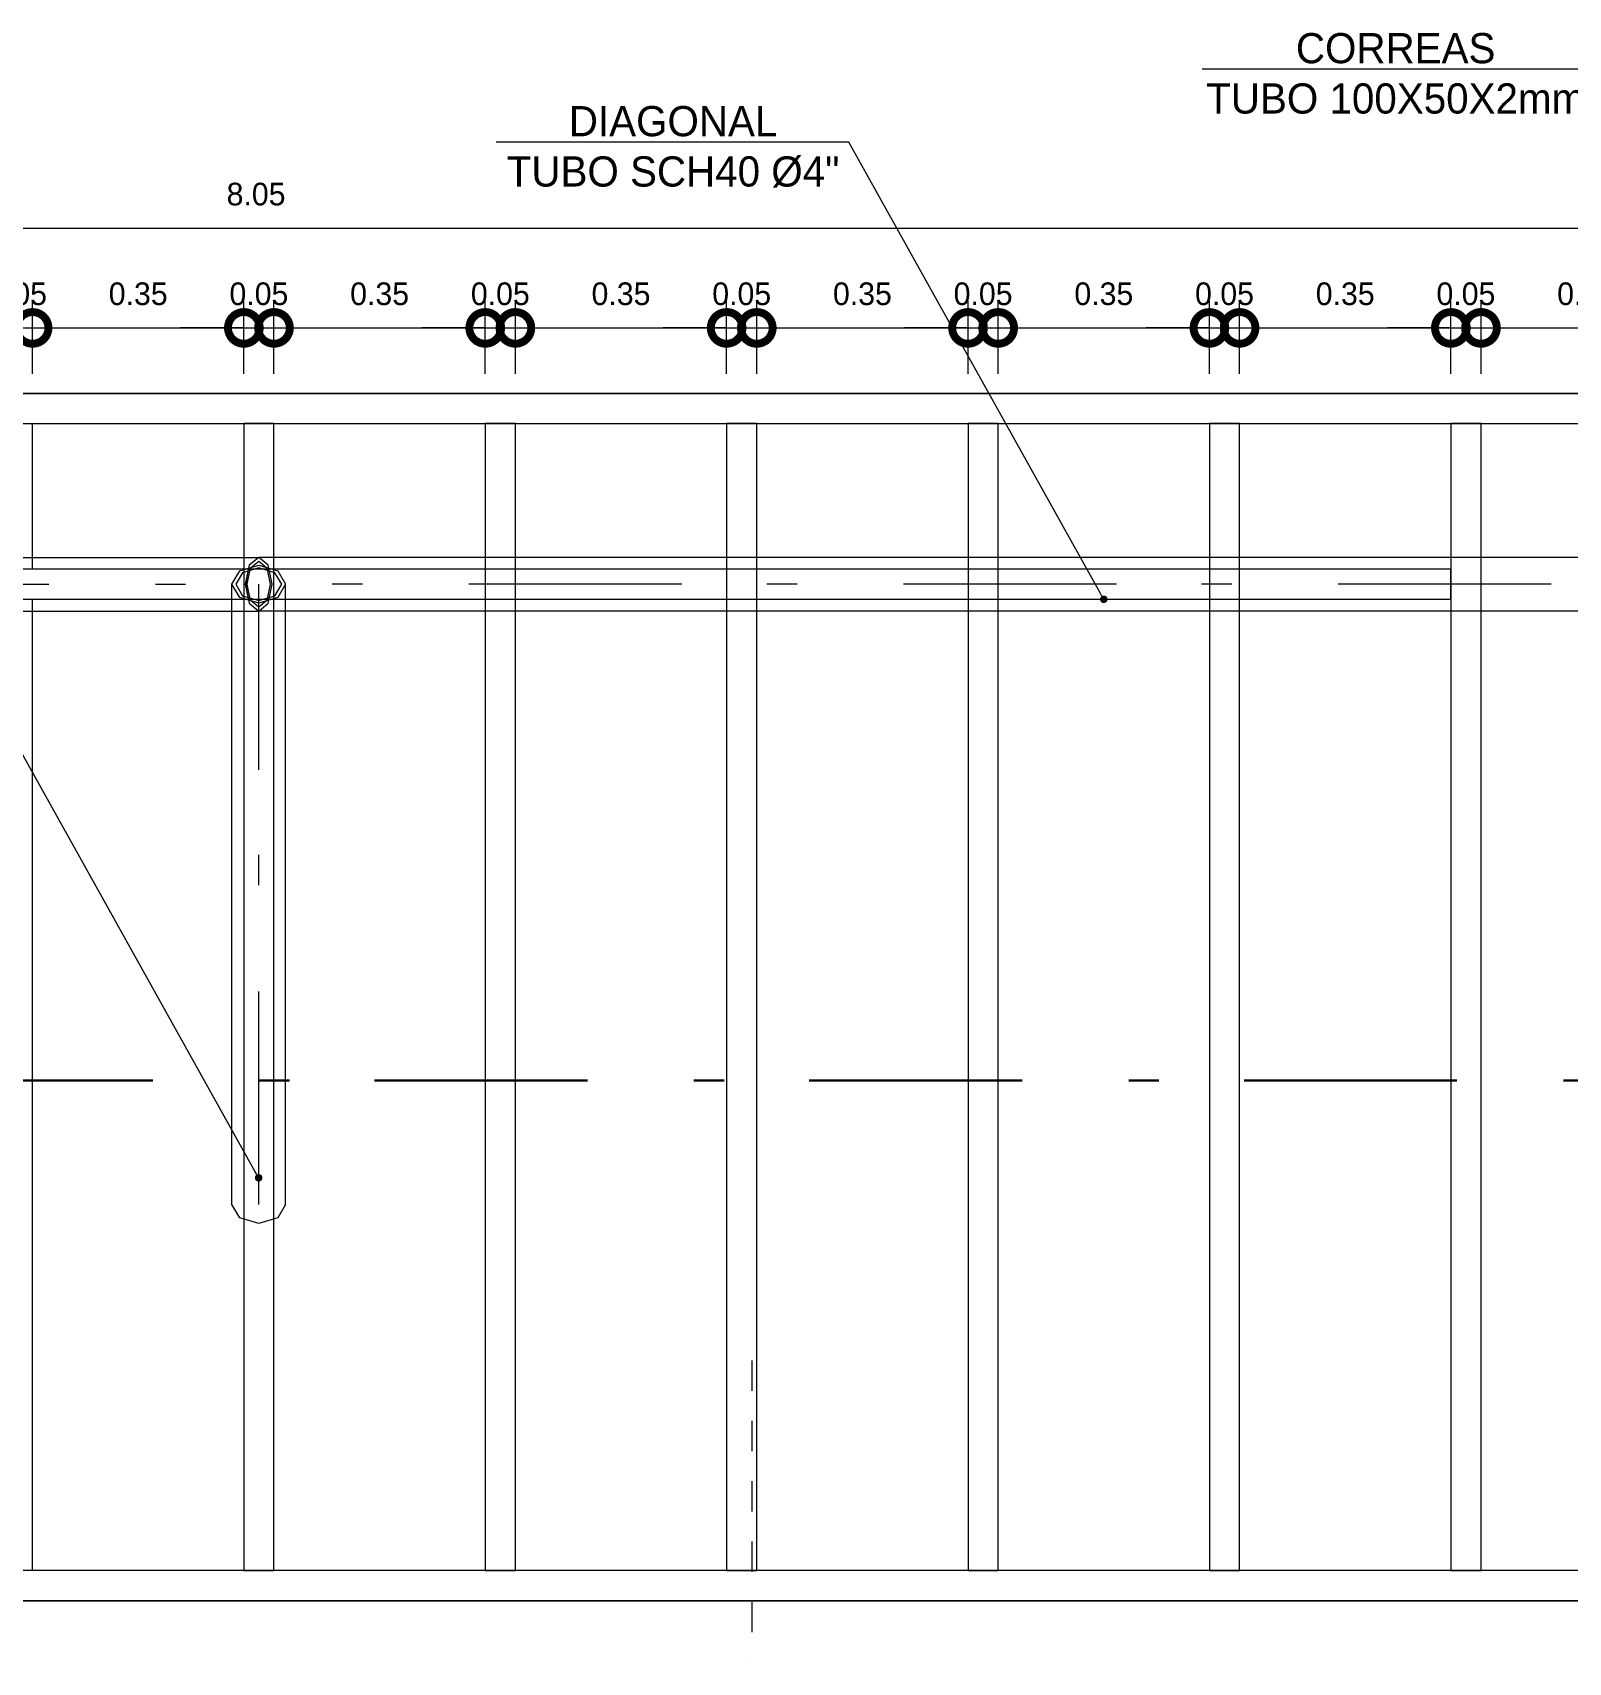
# Model space of a CAD drawing. Header units: metres. Extents: x -45.3 to -2.3, y -16.5 to 14.
# Drawn here: x -32.55 to -27.46, y 2.77 to 8.17 of the extents above; entities that cross this region are included whole.
import ezdxf
from ezdxf import colors
from ezdxf.entities.mleader import LeaderData, LeaderLine
from ezdxf.math import Vec2, Vec3

# ---------------------------------------------------------------- set-up
doc = ezdxf.new("R2010")
doc.units = ezdxf.units.M
doc.header["$MEASUREMENT"] = 0
for name, pattern in [('DASHED2', [0.000375, 0.00025, -0.000125]), ('Dot & Dashed', [0.670278, 0.352778, -0.176389, 0, -0.141111]), ('Punto & Rayas', [0.670278, 0.352778, -0.176389, 0, -0.141111])]:
    doc.linetypes.add(name, pattern=pattern)
for name, color, linetype, lineweight in [('ARQ _ Elementos 2D_Pluma_Nº__1', 7, 'Continuous', 5), ('cotas', 7, 'Continuous', 5), ('EST _ Losas_Pluma_Nº__10', 132, 'Continuous', 15), ('INT _ Mobiliario_Pluma_Nº__69', 40, 'Continuous', 0), ('INT _ Mobiliario_Pluma_Nº__90', 70, 'Continuous', 0), ('Nuevo_Proyeccciones_Pluma_Nº__6', 5, 'Continuous', 5)]:
    doc.layers.add(name, color=color, linetype=linetype, lineweight=lineweight)
doc.styles.add('01COTAS', font='GOTHIC.TTF')
doc.dimstyles.new('Copy of detalles menores', dxfattribs={"dimscale": 1.5, "dimtxt": 0.025, "dimasz": 0.07, "dimexe": 0.03, "dimexo": 0.0215, "dimgap": 0.025, "dimtad": 2, "dimtih": 1, "dimtoh": 1, "dimzin": 1, "dimdsep": 46, "dimtxsty": 'Standard', "dimblk": 'DOTSMALL', "dimcen": 0, "dimdle": 0.0175, "dimclrd": 10, "dimclre": 10, "dimclrt": 3, "dimazin": 0, "dimtfac": 1, "dimtix": 1, "dimtmove": 0, "dimatfit": 2, "dimldrblk": 'OBLIQUE', "dimfxl": 1, "dimlwd": 5, "dimlwe": 5, "dimarcsym": 0})

# ---------------------------------------------------------------- blocks, each defined once
blk = doc.blocks.new('_DOTSMALL')
at = {"color": 0, "linetype": 'ByBlock', "const_width": 0.5}
blk.add_lwpolyline([(-0.0625, 0, 1), (0.0625, 0, 1)], format="xyb", close=True, dxfattribs=at)
blk = doc.blocks.new('*D89')
at = {"layer": 'cotas', "color": 10, "lineweight": 5, "transparency": 16777216}
for p, q in [((-38.1195, 8.457), (-38.1195, 8.7434)), ((-30.0695, 8.457), (-30.0695, 8.7434)), ((-38.1457, 8.6984), (-30.0432, 8.6984))]:
    blk.add_line(p, q, dxfattribs=at)
at = {"layer": 'Defpoints', "color": 0, "transparency": 16777216}
for p in [(-30.0695, 8.6984), (-38.1195, 8.4248), (-30.0695, 8.4248)]:
    blk.add_point(p, dxfattribs=at)
at = {"layer": 'cotas', "color": 10, "lineweight": 5, "transparency": 16777216, "xscale": 0.105, "yscale": 0.105, "zscale": 0.105, "rotation": 180}
blk.add_blockref('_DOTSMALL', (-38.1195, 8.6984), dxfattribs=at)
at = {"layer": 'cotas', "color": 10, "lineweight": 5, "transparency": 16777216, "xscale": 0.105, "yscale": 0.105, "zscale": 0.105}
blk.add_blockref('_DOTSMALL', (-30.0695, 8.6984), dxfattribs=at)
at = {"layer": 'cotas', "color": 3, "transparency": 16777216, "insert": (-34.0992, 8.7546), "char_height": 0.0375, "attachment_point": 5}
blk.add_mtext('8.05', dxfattribs=at)
blk = doc.blocks.new('_Oblique')
at = {"color": 0, "linetype": 'ByBlock', "lineweight": -2}
blk.add_line((-0.5, -0.5), (0.5, 0.5), dxfattribs=at)
blk = doc.blocks.new('*D109')
at = {"layer": 'cotas', "color": 10, "lineweight": 5, "transparency": 16777216}
for p, q in [((-34.5195, 8.457), (-34.5195, 8.5782)), ((-34.4695, 8.457), (-34.4695, 8.5782)), ((-34.5195, 8.5332), (-34.6245, 8.5332)), ((-34.5195, 8.5332), (-34.4695, 8.5332)), ((-34.4695, 8.5332), (-34.3645, 8.5332))]:
    blk.add_line(p, q, dxfattribs=at)
at = {"layer": 'Defpoints', "color": 0, "transparency": 16777216}
for p in [(-34.4695, 8.5332), (-34.5195, 8.4248), (-34.4695, 8.4248)]:
    blk.add_point(p, dxfattribs=at)
at = {"layer": 'cotas', "color": 10, "lineweight": 5, "transparency": 16777216, "xscale": 0.105, "yscale": 0.105, "zscale": 0.105}
blk.add_blockref('_DOTSMALL', (-34.5195, 8.5332), dxfattribs=at)
at = {"layer": 'cotas', "color": 10, "lineweight": 5, "transparency": 16777216, "xscale": 0.105, "yscale": 0.105, "zscale": 0.105, "rotation": 180}
blk.add_blockref('_DOTSMALL', (-34.4695, 8.5332), dxfattribs=at)
at = {"layer": 'cotas', "color": 3, "transparency": 16777216, "insert": (-34.4945, 8.5895), "char_height": 0.0375, "attachment_point": 5}
blk.add_mtext('0.05', dxfattribs=at)
blk = doc.blocks.new('*D110')
at = {"layer": 'cotas', "color": 10, "lineweight": 5, "transparency": 16777216}
for p, q in [((-34.4695, 8.457), (-34.4695, 8.5782)), ((-34.1195, 8.457), (-34.1195, 8.5782)), ((-34.4957, 8.5332), (-34.0932, 8.5332))]:
    blk.add_line(p, q, dxfattribs=at)
at = {"layer": 'Defpoints', "color": 0, "transparency": 16777216}
for p in [(-34.1195, 8.5332), (-34.4695, 8.4248), (-34.1195, 8.4248)]:
    blk.add_point(p, dxfattribs=at)
at = {"layer": 'cotas', "color": 10, "lineweight": 5, "transparency": 16777216, "xscale": 0.105, "yscale": 0.105, "zscale": 0.105, "rotation": 180}
blk.add_blockref('_DOTSMALL', (-34.4695, 8.5332), dxfattribs=at)
at = {"layer": 'cotas', "color": 10, "lineweight": 5, "transparency": 16777216, "xscale": 0.105, "yscale": 0.105, "zscale": 0.105}
blk.add_blockref('_DOTSMALL', (-34.1195, 8.5332), dxfattribs=at)
at = {"layer": 'cotas', "color": 3, "transparency": 16777216, "insert": (-34.2945, 8.5895), "char_height": 0.0375, "attachment_point": 5}
blk.add_mtext('0.35', dxfattribs=at)
blk = doc.blocks.new('*D111')
at = {"layer": 'cotas', "color": 10, "lineweight": 5, "transparency": 16777216}
for p, q in [((-34.1195, 8.457), (-34.1195, 8.5782)), ((-34.0695, 8.457), (-34.0695, 8.5782)), ((-34.1195, 8.5332), (-34.2245, 8.5332)), ((-34.1195, 8.5332), (-34.0695, 8.5332)), ((-34.0695, 8.5332), (-33.9645, 8.5332))]:
    blk.add_line(p, q, dxfattribs=at)
at = {"layer": 'Defpoints', "color": 0, "transparency": 16777216}
for p in [(-34.0695, 8.5332), (-34.1195, 8.4248), (-34.0695, 8.4248)]:
    blk.add_point(p, dxfattribs=at)
at = {"layer": 'cotas', "color": 10, "lineweight": 5, "transparency": 16777216, "xscale": 0.105, "yscale": 0.105, "zscale": 0.105}
blk.add_blockref('_DOTSMALL', (-34.1195, 8.5332), dxfattribs=at)
at = {"layer": 'cotas', "color": 10, "lineweight": 5, "transparency": 16777216, "xscale": 0.105, "yscale": 0.105, "zscale": 0.105, "rotation": 180}
blk.add_blockref('_DOTSMALL', (-34.0695, 8.5332), dxfattribs=at)
at = {"layer": 'cotas', "color": 3, "transparency": 16777216, "insert": (-34.0945, 8.5895), "char_height": 0.0375, "attachment_point": 5}
blk.add_mtext('0.05', dxfattribs=at)
blk = doc.blocks.new('*D112')
at = {"layer": 'cotas', "color": 10, "lineweight": 5, "transparency": 16777216}
for p, q in [((-34.0695, 8.457), (-34.0695, 8.5782)), ((-33.7195, 8.457), (-33.7195, 8.5782)), ((-34.0957, 8.5332), (-33.6932, 8.5332))]:
    blk.add_line(p, q, dxfattribs=at)
at = {"layer": 'Defpoints', "color": 0, "transparency": 16777216}
for p in [(-33.7195, 8.5332), (-34.0695, 8.4248), (-33.7195, 8.4248)]:
    blk.add_point(p, dxfattribs=at)
at = {"layer": 'cotas', "color": 10, "lineweight": 5, "transparency": 16777216, "xscale": 0.105, "yscale": 0.105, "zscale": 0.105, "rotation": 180}
blk.add_blockref('_DOTSMALL', (-34.0695, 8.5332), dxfattribs=at)
at = {"layer": 'cotas', "color": 10, "lineweight": 5, "transparency": 16777216, "xscale": 0.105, "yscale": 0.105, "zscale": 0.105}
blk.add_blockref('_DOTSMALL', (-33.7195, 8.5332), dxfattribs=at)
at = {"layer": 'cotas', "color": 3, "transparency": 16777216, "insert": (-33.8945, 8.5895), "char_height": 0.0375, "attachment_point": 5}
blk.add_mtext('0.35', dxfattribs=at)
blk = doc.blocks.new('*D113')
at = {"layer": 'cotas', "color": 10, "lineweight": 5, "transparency": 16777216}
for p, q in [((-33.7195, 8.457), (-33.7195, 8.5782)), ((-33.6695, 8.457), (-33.6695, 8.5782)), ((-33.7195, 8.5332), (-33.8245, 8.5332)), ((-33.7195, 8.5332), (-33.6695, 8.5332)), ((-33.6695, 8.5332), (-33.5645, 8.5332))]:
    blk.add_line(p, q, dxfattribs=at)
at = {"layer": 'Defpoints', "color": 0, "transparency": 16777216}
for p in [(-33.6695, 8.5332), (-33.7195, 8.4248), (-33.6695, 8.4248)]:
    blk.add_point(p, dxfattribs=at)
at = {"layer": 'cotas', "color": 10, "lineweight": 5, "transparency": 16777216, "xscale": 0.105, "yscale": 0.105, "zscale": 0.105}
blk.add_blockref('_DOTSMALL', (-33.7195, 8.5332), dxfattribs=at)
at = {"layer": 'cotas', "color": 10, "lineweight": 5, "transparency": 16777216, "xscale": 0.105, "yscale": 0.105, "zscale": 0.105, "rotation": 180}
blk.add_blockref('_DOTSMALL', (-33.6695, 8.5332), dxfattribs=at)
at = {"layer": 'cotas', "color": 3, "transparency": 16777216, "insert": (-33.6945, 8.5895), "char_height": 0.0375, "attachment_point": 5}
blk.add_mtext('0.05', dxfattribs=at)
blk = doc.blocks.new('*D114')
at = {"layer": 'cotas', "color": 10, "lineweight": 5, "transparency": 16777216}
for p, q in [((-33.6695, 8.457), (-33.6695, 8.5782)), ((-33.3195, 8.457), (-33.3195, 8.5782)), ((-33.6957, 8.5332), (-33.2932, 8.5332))]:
    blk.add_line(p, q, dxfattribs=at)
at = {"layer": 'Defpoints', "color": 0, "transparency": 16777216}
for p in [(-33.3195, 8.5332), (-33.6695, 8.4248), (-33.3195, 8.4248)]:
    blk.add_point(p, dxfattribs=at)
at = {"layer": 'cotas', "color": 10, "lineweight": 5, "transparency": 16777216, "xscale": 0.105, "yscale": 0.105, "zscale": 0.105, "rotation": 180}
blk.add_blockref('_DOTSMALL', (-33.6695, 8.5332), dxfattribs=at)
at = {"layer": 'cotas', "color": 10, "lineweight": 5, "transparency": 16777216, "xscale": 0.105, "yscale": 0.105, "zscale": 0.105}
blk.add_blockref('_DOTSMALL', (-33.3195, 8.5332), dxfattribs=at)
at = {"layer": 'cotas', "color": 3, "transparency": 16777216, "insert": (-33.4945, 8.5895), "char_height": 0.0375, "attachment_point": 5}
blk.add_mtext('0.35', dxfattribs=at)
blk = doc.blocks.new('*D115')
at = {"layer": 'cotas', "color": 10, "lineweight": 5, "transparency": 16777216}
for p, q in [((-33.3195, 8.457), (-33.3195, 8.5782)), ((-33.2695, 8.457), (-33.2695, 8.5782)), ((-33.3195, 8.5332), (-33.4245, 8.5332)), ((-33.3195, 8.5332), (-33.2695, 8.5332)), ((-33.2695, 8.5332), (-33.1645, 8.5332))]:
    blk.add_line(p, q, dxfattribs=at)
at = {"layer": 'Defpoints', "color": 0, "transparency": 16777216}
for p in [(-33.2695, 8.5332), (-33.3195, 8.4248), (-33.2695, 8.4248)]:
    blk.add_point(p, dxfattribs=at)
at = {"layer": 'cotas', "color": 10, "lineweight": 5, "transparency": 16777216, "xscale": 0.105, "yscale": 0.105, "zscale": 0.105}
blk.add_blockref('_DOTSMALL', (-33.3195, 8.5332), dxfattribs=at)
at = {"layer": 'cotas', "color": 10, "lineweight": 5, "transparency": 16777216, "xscale": 0.105, "yscale": 0.105, "zscale": 0.105, "rotation": 180}
blk.add_blockref('_DOTSMALL', (-33.2695, 8.5332), dxfattribs=at)
at = {"layer": 'cotas', "color": 3, "transparency": 16777216, "insert": (-33.2945, 8.5895), "char_height": 0.0375, "attachment_point": 5}
blk.add_mtext('0.05', dxfattribs=at)
blk = doc.blocks.new('*D116')
at = {"layer": 'cotas', "color": 10, "lineweight": 5, "transparency": 16777216}
for p, q in [((-33.2695, 8.457), (-33.2695, 8.5782)), ((-32.9195, 8.457), (-32.9195, 8.5782)), ((-33.2957, 8.5332), (-32.8932, 8.5332))]:
    blk.add_line(p, q, dxfattribs=at)
at = {"layer": 'Defpoints', "color": 0, "transparency": 16777216}
for p in [(-32.9195, 8.5332), (-33.2695, 8.4248), (-32.9195, 8.4248)]:
    blk.add_point(p, dxfattribs=at)
at = {"layer": 'cotas', "color": 10, "lineweight": 5, "transparency": 16777216, "xscale": 0.105, "yscale": 0.105, "zscale": 0.105, "rotation": 180}
blk.add_blockref('_DOTSMALL', (-33.2695, 8.5332), dxfattribs=at)
at = {"layer": 'cotas', "color": 10, "lineweight": 5, "transparency": 16777216, "xscale": 0.105, "yscale": 0.105, "zscale": 0.105}
blk.add_blockref('_DOTSMALL', (-32.9195, 8.5332), dxfattribs=at)
at = {"layer": 'cotas', "color": 3, "transparency": 16777216, "insert": (-33.0945, 8.5895), "char_height": 0.0375, "attachment_point": 5}
blk.add_mtext('0.35', dxfattribs=at)
blk = doc.blocks.new('*D117')
at = {"layer": 'cotas', "color": 10, "lineweight": 5, "transparency": 16777216}
for p, q in [((-32.9195, 8.457), (-32.9195, 8.5782)), ((-32.8695, 8.457), (-32.8695, 8.5782)), ((-32.9195, 8.5332), (-33.0245, 8.5332)), ((-32.9195, 8.5332), (-32.8695, 8.5332)), ((-32.8695, 8.5332), (-32.7645, 8.5332))]:
    blk.add_line(p, q, dxfattribs=at)
at = {"layer": 'Defpoints', "color": 0, "transparency": 16777216}
for p in [(-32.8695, 8.5332), (-32.9195, 8.4248), (-32.8695, 8.4248)]:
    blk.add_point(p, dxfattribs=at)
at = {"layer": 'cotas', "color": 10, "lineweight": 5, "transparency": 16777216, "xscale": 0.105, "yscale": 0.105, "zscale": 0.105}
blk.add_blockref('_DOTSMALL', (-32.9195, 8.5332), dxfattribs=at)
at = {"layer": 'cotas', "color": 10, "lineweight": 5, "transparency": 16777216, "xscale": 0.105, "yscale": 0.105, "zscale": 0.105, "rotation": 180}
blk.add_blockref('_DOTSMALL', (-32.8695, 8.5332), dxfattribs=at)
at = {"layer": 'cotas', "color": 3, "transparency": 16777216, "insert": (-32.8945, 8.5895), "char_height": 0.0375, "attachment_point": 5}
blk.add_mtext('0.05', dxfattribs=at)
blk = doc.blocks.new('*D118')
at = {"layer": 'cotas', "color": 10, "lineweight": 5, "transparency": 16777216}
for p, q in [((-32.8695, 8.457), (-32.8695, 8.5782)), ((-32.5195, 8.457), (-32.5195, 8.5782)), ((-32.8957, 8.5332), (-32.4932, 8.5332))]:
    blk.add_line(p, q, dxfattribs=at)
at = {"layer": 'Defpoints', "color": 0, "transparency": 16777216}
for p in [(-32.5195, 8.5332), (-32.8695, 8.4248), (-32.5195, 8.4248)]:
    blk.add_point(p, dxfattribs=at)
at = {"layer": 'cotas', "color": 10, "lineweight": 5, "transparency": 16777216, "xscale": 0.105, "yscale": 0.105, "zscale": 0.105, "rotation": 180}
blk.add_blockref('_DOTSMALL', (-32.8695, 8.5332), dxfattribs=at)
at = {"layer": 'cotas', "color": 10, "lineweight": 5, "transparency": 16777216, "xscale": 0.105, "yscale": 0.105, "zscale": 0.105}
blk.add_blockref('_DOTSMALL', (-32.5195, 8.5332), dxfattribs=at)
at = {"layer": 'cotas', "color": 3, "transparency": 16777216, "insert": (-32.6945, 8.5895), "char_height": 0.0375, "attachment_point": 5}
blk.add_mtext('0.35', dxfattribs=at)
blk = doc.blocks.new('*D119')
at = {"layer": 'cotas', "color": 10, "lineweight": 5, "transparency": 16777216}
for p, q in [((-32.5195, 8.457), (-32.5195, 8.5782)), ((-32.4695, 8.457), (-32.4695, 8.5782)), ((-32.5195, 8.5332), (-32.6245, 8.5332)), ((-32.5195, 8.5332), (-32.4695, 8.5332)), ((-32.4695, 8.5332), (-32.3645, 8.5332))]:
    blk.add_line(p, q, dxfattribs=at)
at = {"layer": 'Defpoints', "color": 0, "transparency": 16777216}
for p in [(-32.4695, 8.5332), (-32.5195, 8.4248), (-32.4695, 8.4248)]:
    blk.add_point(p, dxfattribs=at)
at = {"layer": 'cotas', "color": 10, "lineweight": 5, "transparency": 16777216, "xscale": 0.105, "yscale": 0.105, "zscale": 0.105}
blk.add_blockref('_DOTSMALL', (-32.5195, 8.5332), dxfattribs=at)
at = {"layer": 'cotas', "color": 10, "lineweight": 5, "transparency": 16777216, "xscale": 0.105, "yscale": 0.105, "zscale": 0.105, "rotation": 180}
blk.add_blockref('_DOTSMALL', (-32.4695, 8.5332), dxfattribs=at)
at = {"layer": 'cotas', "color": 3, "transparency": 16777216, "insert": (-32.4945, 8.5895), "char_height": 0.0375, "attachment_point": 5}
blk.add_mtext('0.05', dxfattribs=at)
blk = doc.blocks.new('*D120')
at = {"layer": 'cotas', "color": 10, "lineweight": 5, "transparency": 16777216}
for p, q in [((-32.4695, 8.457), (-32.4695, 8.5782)), ((-32.1195, 8.457), (-32.1195, 8.5782)), ((-32.4957, 8.5332), (-32.0932, 8.5332))]:
    blk.add_line(p, q, dxfattribs=at)
at = {"layer": 'Defpoints', "color": 0, "transparency": 16777216}
for p in [(-32.1195, 8.5332), (-32.4695, 8.4248), (-32.1195, 8.4248)]:
    blk.add_point(p, dxfattribs=at)
at = {"layer": 'cotas', "color": 10, "lineweight": 5, "transparency": 16777216, "xscale": 0.105, "yscale": 0.105, "zscale": 0.105, "rotation": 180}
blk.add_blockref('_DOTSMALL', (-32.4695, 8.5332), dxfattribs=at)
at = {"layer": 'cotas', "color": 10, "lineweight": 5, "transparency": 16777216, "xscale": 0.105, "yscale": 0.105, "zscale": 0.105}
blk.add_blockref('_DOTSMALL', (-32.1195, 8.5332), dxfattribs=at)
at = {"layer": 'cotas', "color": 3, "transparency": 16777216, "insert": (-32.2945, 8.5895), "char_height": 0.0375, "attachment_point": 5}
blk.add_mtext('0.35', dxfattribs=at)
blk = doc.blocks.new('*D121')
at = {"layer": 'cotas', "color": 10, "lineweight": 5, "transparency": 16777216}
for p, q in [((-32.1195, 8.457), (-32.1195, 8.5782)), ((-32.0695, 8.457), (-32.0695, 8.5782)), ((-32.1195, 8.5332), (-32.2245, 8.5332)), ((-32.1195, 8.5332), (-32.0695, 8.5332)), ((-32.0695, 8.5332), (-31.9645, 8.5332))]:
    blk.add_line(p, q, dxfattribs=at)
at = {"layer": 'Defpoints', "color": 0, "transparency": 16777216}
for p in [(-32.0695, 8.5332), (-32.1195, 8.4248), (-32.0695, 8.4248)]:
    blk.add_point(p, dxfattribs=at)
at = {"layer": 'cotas', "color": 10, "lineweight": 5, "transparency": 16777216, "xscale": 0.105, "yscale": 0.105, "zscale": 0.105}
blk.add_blockref('_DOTSMALL', (-32.1195, 8.5332), dxfattribs=at)
at = {"layer": 'cotas', "color": 10, "lineweight": 5, "transparency": 16777216, "xscale": 0.105, "yscale": 0.105, "zscale": 0.105, "rotation": 180}
blk.add_blockref('_DOTSMALL', (-32.0695, 8.5332), dxfattribs=at)
at = {"layer": 'cotas', "color": 3, "transparency": 16777216, "insert": (-32.0945, 8.5895), "char_height": 0.0375, "attachment_point": 5}
blk.add_mtext('0.05', dxfattribs=at)
blk = doc.blocks.new('*D122')
at = {"layer": 'cotas', "color": 10, "lineweight": 5, "transparency": 16777216}
for p, q in [((-32.0695, 8.457), (-32.0695, 8.5782)), ((-31.7195, 8.457), (-31.7195, 8.5782)), ((-32.0957, 8.5332), (-31.6932, 8.5332))]:
    blk.add_line(p, q, dxfattribs=at)
at = {"layer": 'Defpoints', "color": 0, "transparency": 16777216}
for p in [(-31.7195, 8.5332), (-32.0695, 8.4248), (-31.7195, 8.4248)]:
    blk.add_point(p, dxfattribs=at)
at = {"layer": 'cotas', "color": 10, "lineweight": 5, "transparency": 16777216, "xscale": 0.105, "yscale": 0.105, "zscale": 0.105, "rotation": 180}
blk.add_blockref('_DOTSMALL', (-32.0695, 8.5332), dxfattribs=at)
at = {"layer": 'cotas', "color": 10, "lineweight": 5, "transparency": 16777216, "xscale": 0.105, "yscale": 0.105, "zscale": 0.105}
blk.add_blockref('_DOTSMALL', (-31.7195, 8.5332), dxfattribs=at)
at = {"layer": 'cotas', "color": 3, "transparency": 16777216, "insert": (-31.8945, 8.5895), "char_height": 0.0375, "attachment_point": 5}
blk.add_mtext('0.35', dxfattribs=at)
blk = doc.blocks.new('_DOT')
at = {"color": 0, "linetype": 'ByBlock', "lineweight": -2}
blk.add_line((-0.5, 0), (-1, 0), dxfattribs=at)
at = {"color": 0, "linetype": 'ByBlock', "const_width": 0.5}
blk.add_lwpolyline([(-0.25, 0, 1), (0.25, 0, 1)], format="xyb", close=True, dxfattribs=at)
blk = doc.blocks.new('A$Ce84efcfd')
at = {"color": 1, "linetype": 'Dot & Dashed', "lineweight": 30}
blk.add_lwpolyline([(0.2659, 1.5249), (10.1944, 1.5249)], dxfattribs=at)
at = {"layer": 'ARQ _ Elementos 2D_Pluma_Nº__1', "color": 7, "linetype": 'Continuous', "lineweight": 5}
for points in [[(1.0911, 2.6631), (9.1411, 2.6631), (9.1411, 0.6631), (1.0911, 0.6631)], [(1.1411, 2.6131), (9.0911, 2.6131), (9.0911, 0.7131), (1.1411, 0.7131)], [(5.0911, 0.7131), (5.1411, 0.7131), (5.1411, 2.6131), (5.0911, 2.6131)], [(5.4911, 0.7131), (5.5411, 0.7131), (5.5411, 2.6131), (5.4911, 2.6131)], [(5.8911, 0.7131), (5.9411, 0.7131), (5.9411, 2.6131), (5.8911, 2.6131)], [(6.2911, 0.7131), (6.3411, 0.7131), (6.3411, 2.6131), (6.2911, 2.6131)], [(6.6911, 0.7131), (6.7411, 0.7131), (6.7411, 2.6131), (6.6911, 2.6131)], [(7.0911, 0.7131), (7.1411, 0.7131), (7.1411, 2.6131), (7.0911, 2.6131)], [(3.0911, 2.3219), (7.0911, 2.3219), (7.0911, 2.3719), (3.0911, 2.3719)]]:
    blk.add_lwpolyline(points, close=True, dxfattribs=at)
at = {"layer": 'EST _ Losas_Pluma_Nº__10', "color": 123, "linetype": 'Continuous', "lineweight": 15, "true_color": 0x4abda8, "flags": 128}
for points in [[(1.0911, 0.6631), (9.1411, 0.6631), (9.1411, 2.6631), (1.0911, 2.6631)], [(4.7411, 2.3719), (4.7411, 2.6131), (5.0911, 2.6131), (5.0911, 2.3719)], [(5.4911, 2.3719), (5.1411, 2.3719), (5.1411, 2.6131), (5.4911, 2.6131)], [(5.5411, 2.3719), (5.5411, 2.6131), (5.8911, 2.6131), (5.8911, 2.3719)], [(6.2911, 2.3719), (5.9411, 2.3719), (5.9411, 2.6131), (6.2911, 2.6131)], [(6.3411, 2.3719), (6.3411, 2.6131), (6.6911, 2.6131), (6.6911, 2.3719)], [(6.7411, 2.6131), (7.0911, 2.6131), (7.0911, 2.3719), (6.7411, 2.3719)], [(7.4911, 0.7131), (7.1411, 0.7131), (7.1411, 2.6131), (7.4911, 2.6131)], [(4.7411, 0.7131), (4.7411, 2.3219), (5.0911, 2.3219), (5.0911, 0.7131)], [(5.4911, 0.7131), (5.1411, 0.7131), (5.1411, 2.3219), (5.4911, 2.3219)], [(5.5411, 0.7131), (5.5411, 2.3219), (5.8911, 2.3219), (5.8911, 0.7131)], [(5.9411, 2.3219), (6.2911, 2.3219), (6.2911, 0.7131), (5.9411, 0.7131)], [(6.3411, 2.3219), (6.6911, 2.3219), (6.6911, 0.7131), (6.3411, 0.7131)], [(6.7411, 2.3219), (7.0911, 2.3219), (7.0911, 0.7131), (6.7411, 0.7131)]]:
    blk.add_lwpolyline(points, close=True, dxfattribs=at)
at = {"layer": 'INT _ Mobiliario_Pluma_Nº__69', "color": 40, "linetype": 'Punto & Rayas', "lineweight": 0}
for p, q in [((1.5343, 2.3469), (5.1157, 2.3469)), ((5.1157, 1.3194), (5.1157, 2.3469)), ((8.6979, 2.3469), (5.1159, 2.3469))]:
    blk.add_line(p, q, dxfattribs=at)
at = {"layer": 'INT _ Mobiliario_Pluma_Nº__90', "linetype": 'Continuous', "lineweight": 0}
for p, q in [((1.5343, 2.3914), (5.1157, 2.3914)), ((5.0843, 2.3692), (5.1157, 2.3784)), ((5.1, 2.3784), (5.0935, 2.3469)), ((5.1002, 2.3784), (5.0937, 2.3469)), ((5.1157, 2.3914), (5.1, 2.3784)), ((5.1159, 2.3914), (5.1002, 2.3784)), ((5.1023, 2.3739), (5.1157, 2.3851)), ((5.1024, 2.3739), (5.1159, 2.3851)), ((5.1315, 2.3784), (5.1157, 2.3914)), ((5.1157, 2.3851), (5.1292, 2.3739)), ((5.1157, 2.3784), (5.1472, 2.3692)), ((5.1316, 2.3784), (5.1159, 2.3914)), ((8.6979, 2.3914), (5.1159, 2.3914)), ((5.1159, 2.3851), (5.1294, 2.3739)), ((5.138, 2.3469), (5.1315, 2.3784)), ((5.1381, 2.3469), (5.1316, 2.3784)), ((5.0713, 2.3469), (5.0843, 2.3692)), ((5.0888, 2.366), (5.0776, 2.3469)), ((5.1157, 2.3739), (5.0888, 2.366)), ((5.0967, 2.3469), (5.1023, 2.3739)), ((5.0968, 2.3469), (5.1024, 2.3739)), ((5.1427, 2.366), (5.1157, 2.3739)), ((5.1292, 2.3739), (5.1348, 2.3469)), ((5.1294, 2.3739), (5.135, 2.3469)), ((5.1539, 2.3469), (5.1427, 2.366)), ((5.1472, 2.3692), (5.1602, 2.3469)), ((5.0843, 2.3247), (5.0713, 2.3469)), ((5.0713, 1.3194), (5.0713, 2.3469)), ((5.0776, 2.3469), (5.0888, 2.3279)), ((5.1157, 2.3155), (5.0843, 2.3247)), ((5.0888, 2.3279), (5.1157, 2.32)), ((5.0935, 2.3469), (5.1, 2.3155)), ((5.0937, 2.3469), (5.1002, 2.3155)), ((5.1023, 2.32), (5.0967, 2.3469)), ((5.1024, 2.32), (5.0968, 2.3469)), ((5.1157, 2.32), (5.1427, 2.3279)), ((5.1472, 2.3247), (5.1157, 2.3155)), ((5.1348, 2.3469), (5.1292, 2.32)), ((5.135, 2.3469), (5.1294, 2.32)), ((5.1315, 2.3155), (5.138, 2.3469)), ((5.1316, 2.3155), (5.1381, 2.3469)), ((5.1427, 2.3279), (5.1539, 2.3469)), ((5.1602, 2.3469), (5.1472, 2.3247)), ((5.1602, 1.3194), (5.1602, 2.3469)), ((1.5343, 2.3025), (5.1157, 2.3025)), ((5.1, 2.3155), (5.1157, 2.3025)), ((5.1002, 2.3155), (5.1159, 2.3025)), ((5.1157, 2.3088), (5.1023, 2.32)), ((5.1159, 2.3088), (5.1024, 2.32)), ((5.1292, 2.32), (5.1157, 2.3088)), ((5.1157, 2.3025), (5.1315, 2.3155)), ((5.1294, 2.32), (5.1159, 2.3088)), ((5.1159, 2.3025), (5.1316, 2.3155)), ((8.6979, 2.3025), (5.1159, 2.3025)), ((5.0843, 1.2972), (5.0713, 1.3194)), ((5.1157, 1.288), (5.0843, 1.2972)), ((5.1472, 1.2972), (5.1157, 1.288)), ((5.1602, 1.3194), (5.1472, 1.2972))]:
    blk.add_line(p, q, dxfattribs=at)
at = {"layer": 'Nuevo_Proyeccciones_Pluma_Nº__6', "color": 5, "linetype": 'DASHED2', "lineweight": 5}
blk.add_lwpolyline([(5.9331, 1.0609), (5.9331, 0.5609)], dxfattribs=at)
at = {"layer": 'cotas'}
dim = blk.add_linear_dim(base=(9.1411, 2.9367), p1=(1.0911, 2.6631), p2=(9.1411, 2.6631), dimstyle='Copy of detalles menores', dxfattribs=at)
dim.commit()
dim.dimension.update_dxf_attribs({"geometry": '*D89', "text_midpoint": (5.1114, 2.9367), "dimtype": 128, "insert": (39.2106, -5.7617)})
for base, p1, p2, picture, middle in [((4.7411, 2.7715), (4.6911, 2.6631), (4.7411, 2.6631), '*D109', (4.7161, 2.8278)), ((5.0911, 2.7715), (4.7411, 2.6631), (5.0911, 2.6631), '*D110', (4.9161, 2.8278)), ((5.1411, 2.7715), (5.0911, 2.6631), (5.1411, 2.6631), '*D111', (5.1161, 2.8278)), ((5.4911, 2.7715), (5.1411, 2.6631), (5.4911, 2.6631), '*D112', (5.3161, 2.8278)), ((5.5411, 2.7715), (5.4911, 2.6631), (5.5411, 2.6631), '*D113', (5.5161, 2.8278)), ((5.8911, 2.7715), (5.5411, 2.6631), (5.8911, 2.6631), '*D114', (5.7161, 2.8278)), ((5.9411, 2.7715), (5.8911, 2.6631), (5.9411, 2.6631), '*D115', (5.9161, 2.8278)), ((6.2911, 2.7715), (5.9411, 2.6631), (6.2911, 2.6631), '*D116', (6.1161, 2.8278)), ((6.3411, 2.7715), (6.2911, 2.6631), (6.3411, 2.6631), '*D117', (6.3161, 2.8278)), ((6.6911, 2.7715), (6.3411, 2.6631), (6.6911, 2.6631), '*D118', (6.5161, 2.8278)), ((6.7411, 2.7715), (6.6911, 2.6631), (6.7411, 2.6631), '*D119', (6.7161, 2.8278)), ((7.0911, 2.7715), (6.7411, 2.6631), (7.0911, 2.6631), '*D120', (6.9161, 2.8278)), ((7.1411, 2.7715), (7.0911, 2.6631), (7.1411, 2.6631), '*D121', (7.1161, 2.8278)), ((7.4911, 2.7715), (7.1411, 2.6631), (7.4911, 2.6631), '*D122', (7.3161, 2.8278))]:
    dim = blk.add_linear_dim(base=base, p1=p1, p2=p2, dimstyle='Copy of detalles menores', dxfattribs=at)
    dim.commit()
    dim.dimension.update_dxf_attribs({"geometry": picture, "text_midpoint": middle, "insert": (39.2106, -5.7617)})
at = {"ltscale": 650}
ml = blk.add_multileader_mtext('Standard', dxfattribs=at)
ml.set_content('CORREAS\\PTUBO 100X50X2mm', color=256, style='01COTAS')
ml.set_leader_properties(color=1, lineweight=9)
ml.set_arrow_properties(name='DOT')
ml.build(insert=Vec2(0, 0))
ml.multileader.update_dxf_attribs({"text_left_attachment_type": 6, "text_right_attachment_type": 6, "dogleg_length": 0.0685, "arrow_head_size": 0.0125})
ctx = ml.context
ctx.base_point, ctx.char_height, ctx.arrow_head_size, ctx.landing_gap_size, ctx.plane_origin = Vec3(6.6814, 3.1999), 0.05, 0.0125, 0.00025, Vec3(6.8869, 3.9746)
ctx.left_attachment, ctx.right_attachment, ctx.text_align_type = 6, 6, 1
notes = []
notes.append((ctx, [(1, (1, 1, 0), (7.335, 3.1999), (-1, 0), 0.0171, [(1, [(7.5161, 2.6131)], 0, [])])]))
ctx.mtext.insert, ctx.mtext.width, ctx.mtext.alignment, ctx.mtext.flow_direction = Vec3(6.9997, 3.2599), 0.806958, 2, 5
ml = blk.add_multileader_mtext('Standard', dxfattribs=at)
ml.set_content('DIAGONAL\\PTUBO SCH40 %%C4" ', color=256, style='01COTAS')
ml.set_leader_properties(color=1, lineweight=9)
ml.set_arrow_properties(name='DOT')
ml.build(insert=Vec2(0, 0))
ml.multileader.update_dxf_attribs({"text_left_attachment_type": 6, "text_right_attachment_type": 6, "dogleg_length": 0.0685, "arrow_head_size": 0.0125})
ctx = ml.context
ctx.base_point, ctx.char_height, ctx.arrow_head_size, ctx.landing_gap_size, ctx.plane_origin = Vec3(5.5282, 3.079), 0.05, 0.0125, 0.00025, Vec3(5.4567, 3.6121)
ctx.left_attachment, ctx.right_attachment, ctx.text_align_type = 6, 6, 1
notes.append((ctx, [(1, (1, 1, 0), (6.0938, 3.079), (-1, 0), 0.0171, [(1, [(6.5161, 2.3219)], 0, [])])]))
ctx.mtext.insert, ctx.mtext.width, ctx.mtext.alignment, ctx.mtext.flow_direction = Vec3(5.8024, 3.139), 0.806958, 2, 5
ml = blk.add_multileader_mtext('Standard', dxfattribs=at)
ml.set_content('DIAGONAL\\PTUBO SCH40 %%C4" ', color=256, style='01COTAS')
ml.set_leader_properties(color=1, lineweight=9)
ml.set_arrow_properties(name='DOT')
ml.build(insert=Vec2(0, 0))
ml.multileader.update_dxf_attribs({"text_left_attachment_type": 6, "text_right_attachment_type": 6, "dogleg_length": 0.0685, "arrow_head_size": 0.0125})
ctx = ml.context
ctx.base_point, ctx.char_height, ctx.arrow_head_size, ctx.landing_gap_size, ctx.plane_origin = Vec3(4.1278, 2.1206), 0.05, 0.0125, 0.00025, Vec3(4.0563, 2.6537)
ctx.left_attachment, ctx.right_attachment, ctx.text_align_type = 6, 6, 1
notes.append((ctx, [(1, (1, 1, 0), (4.6934, 2.1206), (-1, 0), 0.0171, [(1, [(5.1157, 1.3635)], 0, [])])]))
ctx.mtext.insert, ctx.mtext.width, ctx.mtext.alignment, ctx.mtext.flow_direction = Vec3(4.4021, 2.1806), 0.806958, 2, 5
ml = blk.add_multileader_mtext('Standard', dxfattribs=at)
ml.set_content('DIAGONAL\\PTUBO SCH40 %%C4" ', color=256, style='01COTAS')
ml.set_leader_properties(color=1, lineweight=9)
ml.set_arrow_properties(name='DOT')
ml.build(insert=Vec2(0, 0))
ml.multileader.update_dxf_attribs({"text_left_attachment_type": 6, "text_right_attachment_type": 6, "dogleg_length": 0.0685, "arrow_head_size": 0.0125})
ctx = ml.context
ctx.base_point, ctx.char_height, ctx.arrow_head_size, ctx.landing_gap_size, ctx.plane_origin = Vec3(7.7147, 2.1116), 0.05, 0.0125, 0.00025, Vec3(7.6432, 2.6448)
ctx.left_attachment, ctx.right_attachment, ctx.text_align_type = 6, 6, 1
notes.append((ctx, [(1, (1, 1, 0), (8.2803, 2.1116), (-1, 0), 0.0171, [(1, [(8.7026, 1.3546)], 0, [])])]))
ctx.mtext.insert, ctx.mtext.width, ctx.mtext.alignment, ctx.mtext.flow_direction = Vec3(7.9889, 2.1716), 0.806958, 2, 5
for ctx, leaders in notes:
    for number, flags, end, landing, length, lines in leaders:
        leader = LeaderData()
        leader.index, (leader.has_last_leader_line, leader.has_dogleg_vector, leader.attachment_direction) = number, flags
        leader.last_leader_point, leader.dogleg_vector, leader.dogleg_length = Vec3(end), Vec3(landing), length
        for number, points, colour, breaks in lines:
            line = LeaderLine()
            line.index, line.vertices, line.color, line.breaks = number, Vec3.list(points), colors.encode_raw_color(colour), breaks
            leader.lines.append(line)
        ctx.leaders.append(leader)

msp = doc.modelspace()

# ---------------------------------------------------------------- block references
at = {"xscale": 2, "yscale": 2, "zscale": 2}
msp.add_blockref('A$Ce84efcfd', (-42.0284, 1.6463), dxfattribs=at)

doc.saveas('drawing.dxf')
